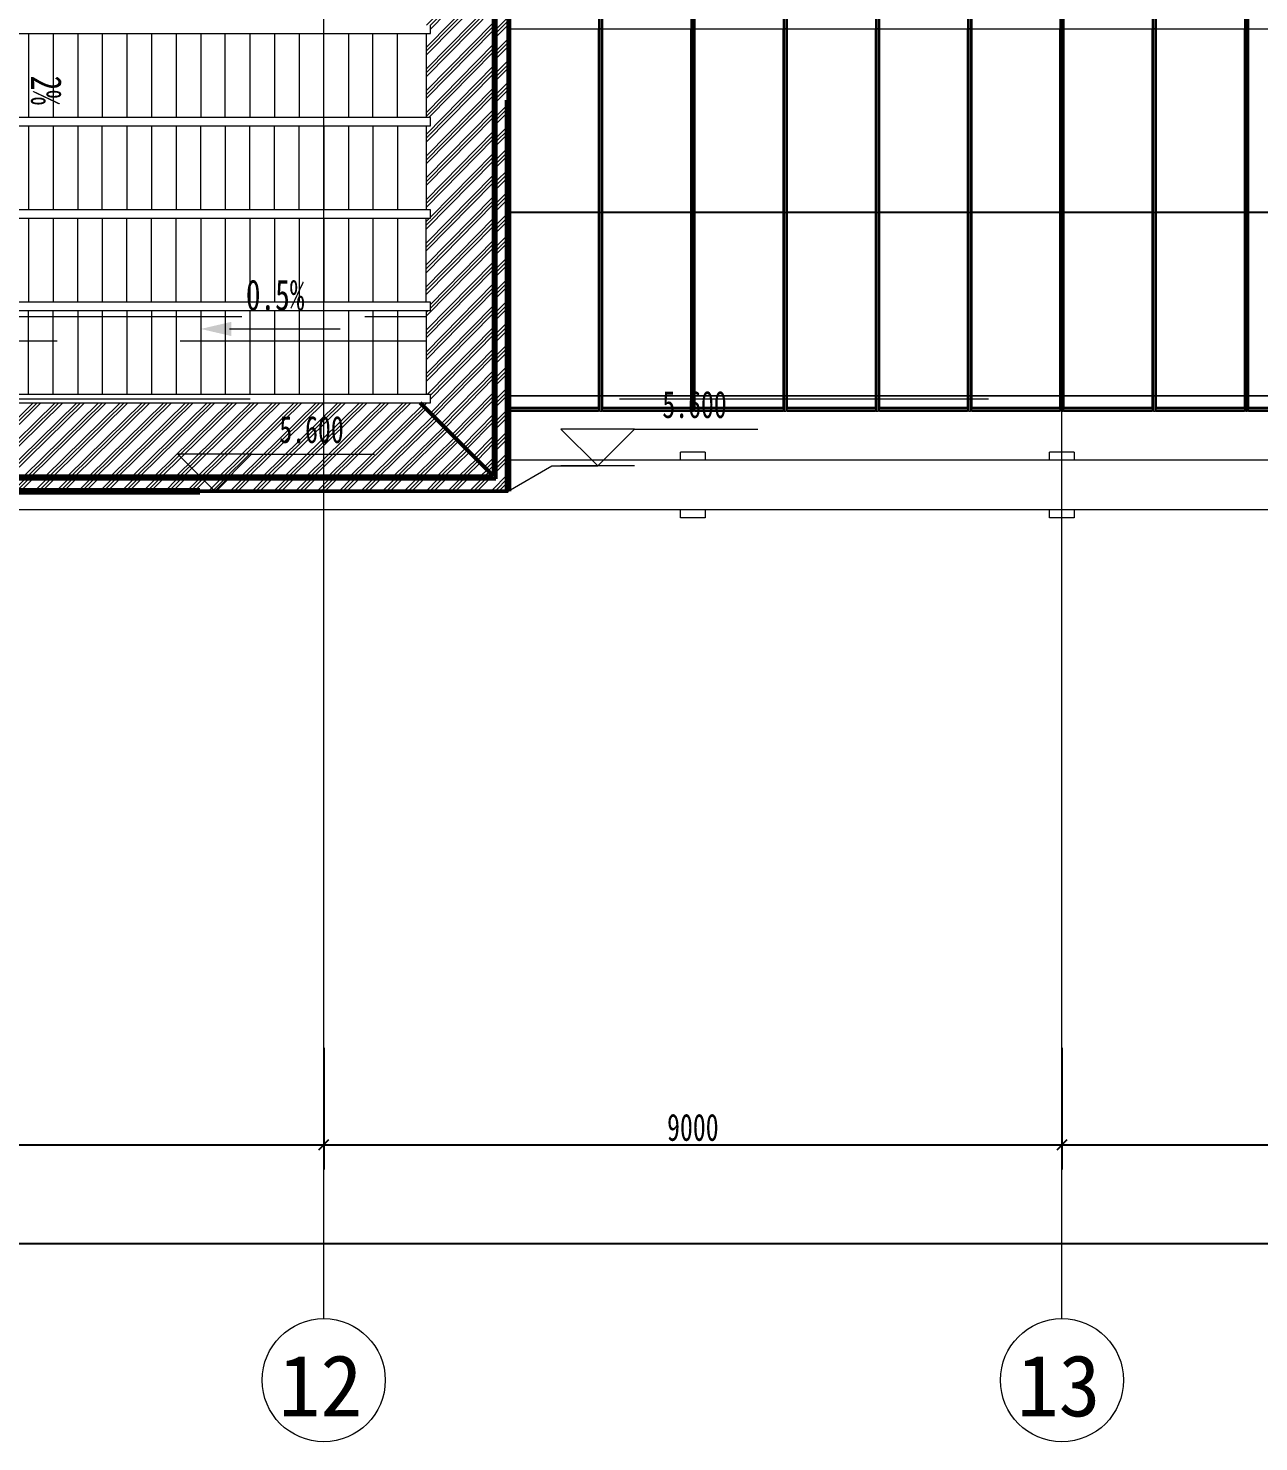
# Model space of a CAD drawing. Header units: millimetres. Extents: x 124696 to 347024, y 412631 to 564609.
# Drawn here: x 236069 to 251071, y 448142 to 465366 of the extents above; entities that cross this region are included whole.
import ezdxf

# ---------------------------------------------------------------- set-up
doc = ezdxf.new("R2010")
doc.units = ezdxf.units.MM
doc.header["$LTSCALE"] = 1500
doc.header["$MEASUREMENT"] = 0
for name, pattern in [('二层平面图$0$Aligning Line', [6.35, 3.175, -3.175]), ('二层平面图$0$IMPORT-216002', [3, 2, -1]), ('二层平面图$0$轴网线_12_3_3_3 mm', [21, 12, -3, 3, -3])]:
    doc.linetypes.add(name, pattern=pattern)
doc.layers.add('0-建筑底图', color=7, linetype='Continuous')
for name, color, linetype, lineweight in [('二层平面图$0$0-1', 7, 'Continuous', 5), ('二层平面图$0$A-ANNO-AXIS-TEXT', 7, 'Continuous', 15), ('二层平面图$0$A-ANNO-IDEN-LEVL', 3, 'Continuous', 15), ('二层平面图$0$A-LINE', 7, 'Continuous', 9), ('二层平面图$0$A-LINE-1', 7, '二层平面图$0$IMPORT-216002', 9), ('二层平面图$0$A-LINE-4', 7, '二层平面图$0$Aligning Line', 100), ('二层平面图$0$A-NORM-MODEL', 6, 'Continuous', 9), ('二层平面图$0$A-NORM-MODEL-1', 9, 'Continuous', 9), ('二层平面图$0$A-ROOF', 241, 'Continuous', 9), ('二层平面图$0$A-ROOF-3', 50, 'Continuous', 50), ('二层平面图$0$A-ROOF-GRID-1', 9, 'Continuous', 9), ('二层平面图$0$A-WALL-CURT-PANEL-2', 7, 'Continuous', 9), ('二层平面图$0$A-WALL-CURT-STILE-2', 7, 'Continuous', 9), ('二层平面图$0$ANNO-DIMS', 3, 'Continuous', 15), ('二层平面图$0$ANNO-DOTE-1', 10, '二层平面图$0$轴网线_12_3_3_3 mm', 15), ('二层平面图$0$ANNO-TEXT', 7, 'Continuous', 15), ('二层平面图$0$ANNO-TEXT-2', 210, 'Continuous', 15)]:
    doc.layers.add(name, color=color, linetype=linetype, lineweight=lineweight)
doc.styles.add('二层平面图$0$黑体', font='simhei.ttf', dxfattribs={"width": 0.7, "height": 375})
doc.styles.add('二层平面图$0$黑体_3', font='simhei.ttf', dxfattribs={"height": 750})
doc.styles.add('二层平面图$0$黑体_5', font='simhei.ttf', dxfattribs={"width": 0.7, "height": 330})
doc.dimstyles.new('二层平面图$0$直线_2_2mm_黑体_引线_文字在上', dxfattribs={"dimscale": 304.8, "dimtxt": 412.811453, "dimasz": 0.393701, "dimexe": 0.984252, "dimexo": 0.0625, "dimgap": 0.147638, "dimtad": 1, "dimdec": 0, "dimzin": 0, "dimdsep": 46, "dimtxsty": '二层平面图$0$黑体_5', "dimblk1": '二层平面图$0$_Oblique', "dimblk2": '二层平面图$0$_Oblique', "dimsah": 1, "dimcen": 0.09, "dimazin": 0, "dimtfac": 1, "dimtdec": 4, "dimtix": 1, "dimtmove": 0, "dimatfit": 3, "dimfxl": 3.937008, "dimfxlon": 1, "dimtvp": 1, "dimtolj": 1, "dimtzin": 0, "dimarcsym": 2})
pattern_1 = [(45, (0, 0), (-132.58252, 132.58252), []), (45, (46.88, 0), (0, 265.16504), []), (45, (-46.88, 0), (0, 265.16504), [])]

# ---------------------------------------------------------------- blocks, each defined once
blk = doc.blocks.new('二层平面图$0$屋顶檐口1 - 屋顶檐口1-2761451-104-2F')
at = {"layer": '二层平面图$0$A-ROOF-GRID-1'}
h = blk.add_hatch(dxfattribs=at)
h.set_pattern_fill('FP_47', color=256, style=0, pattern_type=2)
h.set_pattern_definition(pattern_1)
h.paths.add_polyline_path([(81755, 3375), (96750, 3375), (96750, 32625), (67975, 32625), (67975, 32475), (96600, 32475), (96600, 3525), (63000, 3525), (63000, 3375), (80374, 3375)])
h = blk.add_hatch(dxfattribs=at)
h.set_pattern_fill('FP_47', color=256, style=0, pattern_type=2)
h.set_pattern_definition(pattern_1)
h.paths.add_polyline_path([(74852, 3525), (96600, 3525), (96600, 32475), (67975, 32475), (67975, 32445), (96570, 32445), (96570, 3555), (63000, 3555), (63000, 3525), (69329, 3525)])
h = blk.add_hatch(dxfattribs=at)
h.set_pattern_fill('FP_67', color=256, style=0, pattern_type=2)
h.set_pattern_definition([(45.483, (3148.21, 0), (-130.36585, 132.58287), []), (45.483, (3194.3, 0), (-0.00014, 265.16527), []), (45.483, (3102.12, 0), (-0.00014, 265.16527), [])])
h.paths.add_polyline_path([(96570, 3555), (96570, 32445), (95675, 31550), (95800, 31550), (95800, 31450), (95750, 31450), (95750, 30425), (95800, 30425), (95800, 30325), (95750, 30325), (95750, 29300), (95800, 29300), (95800, 29200), (95750, 29200), (95750, 28175), (95800, 28175), (95800, 28075), (95750, 28075), (95750, 27050), (95800, 27050), (95800, 26950), (95750, 26950), (95750, 25925), (95800, 25925), (95800, 25825), (95750, 25825), (95750, 24800), (95800, 24800), (95800, 24700), (95750, 24700), (95750, 23675), (95800, 23675), (95800, 23575), (95750, 23575), (95750, 22550), (95800, 22550), (95800, 22450), (95750, 22450), (95750, 21425), (95800, 21425), (95800, 21325), (95750, 21325), (95750, 20300), (95800, 20300), (95800, 20200), (95750, 20200), (95750, 19175), (95800, 19175), (95800, 19075), (95750, 19075), (95750, 18050), (95800, 18050), (95800, 17950), (95750, 17950), (95750, 16925), (95800, 16925), (95800, 16825), (95750, 16825), (95750, 15800), (95800, 15800), (95800, 15700), (95750, 15700), (95750, 14675), (95800, 14675), (95800, 14575), (95750, 14575), (95750, 13550), (95800, 13550), (95800, 13450), (95750, 13450), (95750, 12425), (95800, 12425), (95800, 12325), (95750, 12325), (95750, 11300), (95800, 11300), (95800, 11200), (95750, 11200), (95750, 10175), (95800, 10175), (95800, 10075), (95750, 10075), (95750, 9050), (95800, 9050), (95800, 8950), (95750, 8950), (95750, 7925), (95800, 7925), (95800, 7825), (95750, 7825), (95750, 6800), (95800, 6800), (95800, 6700), (95750, 6700), (95750, 5675), (95800, 5675), (95800, 5575), (95750, 5575), (95750, 4550), (95800, 4550), (95800, 4450), (95675, 4450), (95829, 4296)])
h = blk.add_hatch(dxfattribs=at)
h.set_pattern_fill('FP_68', color=256, style=0, pattern_type=2)
h.set_pattern_definition([(44.517, (0, 171.59), (-132.58287, 130.36585), []), (44.517, (46.88, 171.59), (0.00024, 260.73226), []), (44.517, (-46.88, 171.59), (0.00024, 260.73226), [])])
h.paths.add_polyline_path([(83135, 3555), (96570, 3555), (95675, 4450), (63000, 4450), (63000, 3555), (81755, 3555)])
at = {"layer": '二层平面图$0$A-ROOF-3'}
for p, q in [((96750, 32625), (96750, 3375)), ((96570, 3555), (96570, 32445)), ((96600, 32475), (96600, 3525)), ((95675, 4450), (96570, 3555)), ((63000, 3555), (96570, 3555)), ((96600, 3525), (63000, 3525)), ((96750, 3375), (63000, 3375))]:
    blk.add_line(p, q, dxfattribs=at)
blk = doc.blocks.new('二层平面图$0$SHS-Roof-center_rvt-1-104-2F')
at = {"layer": '二层平面图$0$A-NORM-MODEL-1'}
for p, q in [((95800, 8950), (95800, 9050)), ((63000, 8950), (95800, 8950)), ((90900, 8950), (90900, 7925)), ((91200, 8950), (91200, 7925)), ((91500, 8950), (91500, 7925)), ((91800, 8950), (91800, 7925)), ((92100, 8950), (92100, 7925)), ((92400, 8950), (92400, 7925)), ((92700, 8950), (92700, 7925)), ((93000, 8950), (93000, 7925)), ((93300, 7925), (93300, 8950)), ((93600, 8950), (93600, 7925)), ((93900, 8950), (93900, 7925)), ((94200, 8950), (94200, 7925)), ((94500, 7925), (94500, 8950)), ((94800, 8950), (94800, 7925)), ((95100, 7925), (95100, 8950)), ((95400, 7925), (95400, 8950)), ((95750, 8950), (95750, 7925)), ((95800, 7925), (63000, 7925)), ((95800, 7825), (95800, 7925)), ((63000, 7825), (95800, 7825)), ((90900, 7825), (90900, 6800)), ((91200, 7825), (91200, 6800)), ((91500, 7825), (91500, 6800)), ((91800, 6800), (91800, 7825)), ((92100, 7825), (92100, 6800)), ((92400, 7825), (92400, 6800)), ((92700, 7825), (92700, 6800)), ((93000, 6800), (93000, 7825)), ((93300, 7825), (93300, 6800)), ((93600, 6800), (93600, 7825)), ((93900, 6800), (93900, 7825)), ((94200, 6800), (94200, 7825)), ((94500, 7825), (94500, 6800)), ((94800, 7825), (94800, 6800)), ((95100, 7825), (95100, 6800)), ((95400, 7825), (95400, 6800)), ((95750, 7825), (95750, 6800)), ((95800, 6800), (63000, 6800)), ((95800, 6700), (95800, 6800)), ((63000, 6700), (95800, 6700)), ((90900, 6700), (90900, 5675)), ((91200, 6700), (91200, 5675)), ((91500, 5675), (91500, 6700)), ((91800, 6700), (91800, 5675)), ((92100, 5675), (92100, 6700)), ((92400, 5675), (92400, 6700)), ((92700, 5675), (92700, 6700)), ((93000, 6700), (93000, 5675)), ((93300, 6700), (93300, 5675)), ((93600, 6700), (93600, 5675)), ((93900, 6700), (93900, 5675)), ((94200, 6700), (94200, 5675)), ((94500, 6700), (94500, 5675)), ((94800, 6700), (94800, 5675)), ((95100, 6700), (95100, 5675)), ((95400, 6700), (95400, 5675)), ((95750, 5675), (95750, 6700)), ((95800, 5675), (63000, 5675)), ((63000, 5575), (95800, 5575)), ((90900, 4550), (90900, 5575)), ((91200, 4550), (91200, 5575)), ((91500, 5575), (91500, 4550)), ((91800, 5575), (91800, 4550)), ((92100, 5575), (92100, 4550)), ((92400, 5575), (92400, 4550)), ((92700, 5575), (92700, 4550)), ((93000, 5575), (93000, 4550)), ((93300, 5575), (93300, 4550)), ((93600, 5575), (93600, 4550)), ((93900, 5575), (93900, 4550)), ((94200, 5575), (94200, 4550)), ((94500, 4550), (94500, 5575)), ((94800, 5575), (94800, 4550)), ((95100, 5575), (95100, 4550)), ((95400, 5575), (95400, 4550)), ((95750, 5575), (95750, 4550)), ((95800, 5575), (95800, 5675)), ((95800, 4550), (63000, 4550)), ((95800, 4450), (95800, 4550)), ((63000, 4450), (95800, 4450))]:
    blk.add_line(p, q, dxfattribs=at)
at = {"layer": '二层平面图$0$A-ROOF'}
blk.add_blockref('二层平面图$0$屋顶檐口1 - 屋顶檐口1-2761451-104-2F', (0, 0), dxfattribs=at)
blk = doc.blocks.new('二层平面图$0$游泳馆侧墙压顶 - 游泳馆侧墙压顶-8562950-104-2F')
at = {"layer": '二层平面图$0$A-LINE'}
for p, q in [((139100, 3750), (96750, 3750)), ((76350, 3150), (139100, 3150))]:
    blk.add_line(p, q, dxfattribs=at)
blk = doc.blocks.new('二层平面图$0$矩形竖梃 - 泳池固定屋面龙骨_中-8780210-104-2F')
at = {"layer": '二层平面图$0$A-WALL-CURT-STILE-2'}
for p, q in [((105750, 4361), (105750, 4381)), ((105750, 4381), (106850, 4381)), ((105750, 4361), (106850, 4361)), ((105775, 4398), (106850, 4398)), ((105775, 4348), (106850, 4348))]:
    blk.add_line(p, q, dxfattribs=at)
blk = doc.blocks.new('二层平面图$0$系统嵌板 - 玻璃-8783291-104-2F')
at = {"layer": '二层平面图$0$A-WALL-CURT-PANEL-2'}
for p, q in [((106850, 4536), (105775, 4536)), ((105775, 4536), (105775, 4398)), ((105775, 4398), (106850, 4398))]:
    blk.add_line(p, q, dxfattribs=at)
blk = doc.blocks.new('二层平面图$0$系统嵌板 - 玻璃-13232906-104-2F')
at = {"layer": '二层平面图$0$A-WALL-CURT-PANEL-2'}
for p, q in [((106850, 6763), (105775, 6763)), ((105775, 6763), (105775, 5653)), ((105775, 5653), (105775, 4536)), ((105775, 4536), (106850, 4536))]:
    blk.add_line(p, q, dxfattribs=at)
blk = doc.blocks.new('二层平面图$0$系统嵌板 - 玻璃-13232874-104-2F')
at = {"layer": '二层平面图$0$A-WALL-CURT-PANEL-2'}
for p, q in [((106850, 9003), (105775, 9003)), ((105775, 9003), (105775, 7890)), ((105775, 7890), (105775, 6778)), ((105775, 6778), (106850, 6778))]:
    blk.add_line(p, q, dxfattribs=at)
blk = doc.blocks.new('二层平面图$0$矩形竖梃 - 泳池固定屋面龙骨_中-8779189-104-2F')
at = {"layer": '二层平面图$0$A-WALL-CURT-STILE-2'}
for p, q in [((105775, 4381), (105775, 4398)), ((105775, 4398), (106850, 4398)), ((105775, 4361), (105775, 4381)), ((105775, 4381), (106850, 4381)), ((105775, 4348), (105775, 4361)), ((105775, 4361), (106850, 4361)), ((105775, 4348), (106850, 4348))]:
    blk.add_line(p, q, dxfattribs=at)
blk = doc.blocks.new('二层平面图$0$系统嵌板 - 玻璃-V413-104-2F')
at = {"layer": '二层平面图$0$A-WALL-CURT-PANEL-2'}
for p, q in [((105725, 4536), (104650, 4536)), ((104650, 4536), (104650, 4398)), ((105725, 4398), (105725, 4536)), ((104650, 4398), (105725, 4398))]:
    blk.add_line(p, q, dxfattribs=at)
blk = doc.blocks.new('二层平面图$0$系统嵌板 - 玻璃-V414-104-2F')
at = {"layer": '二层平面图$0$A-WALL-CURT-PANEL-2'}
for p, q in [((105725, 6763), (104650, 6763)), ((104650, 6763), (104650, 5653)), ((105725, 5653), (105725, 6763)), ((104650, 5653), (104650, 4536)), ((105725, 4536), (105725, 5653)), ((104650, 4536), (105725, 4536))]:
    blk.add_line(p, q, dxfattribs=at)
blk = doc.blocks.new('二层平面图$0$系统嵌板 - 玻璃-V415-104-2F')
at = {"layer": '二层平面图$0$A-WALL-CURT-PANEL-2'}
for p, q in [((105725, 9003), (104650, 9003)), ((104650, 9003), (104650, 7890)), ((105725, 7890), (105725, 9003)), ((104650, 7890), (104650, 6778)), ((105725, 6778), (105725, 7890)), ((104650, 6778), (105725, 6778))]:
    blk.add_line(p, q, dxfattribs=at)
blk = doc.blocks.new('二层平面图$0$矩形竖梃 - 泳池固定屋面龙骨_中-V427-104-2F')
at = {"layer": '二层平面图$0$A-WALL-CURT-STILE-2'}
for p, q in [((104650, 4381), (104650, 4398)), ((104650, 4398), (105725, 4398)), ((104650, 4361), (104650, 4381)), ((104650, 4381), (105725, 4381)), ((104650, 4348), (104650, 4361)), ((104650, 4361), (105725, 4361)), ((104650, 4348), (105725, 4348)), ((105725, 4398), (105725, 4381)), ((105725, 4381), (105725, 4361)), ((105725, 4361), (105725, 4348))]:
    blk.add_line(p, q, dxfattribs=at)
blk = doc.blocks.new('二层平面图$0$矩形竖梃 - 泳池固定屋面龙骨_中-8783270-104-2F')
at = {"layer": '二层平面图$0$A-WALL-CURT-STILE-2'}
for p, q in [((105740, 4534), (105725, 4536)), ((105725, 4536), (105725, 4398)), ((105760, 4534), (105740, 4534)), ((105740, 4534), (105740, 4346)), ((105775, 4536), (105760, 4534)), ((105760, 4534), (105760, 4346)), ((105775, 4536), (105775, 4398)), ((105740, 4346), (105725, 4348)), ((105760, 4346), (105740, 4346)), ((105775, 4348), (105760, 4346))]:
    blk.add_line(p, q, dxfattribs=at)
blk = doc.blocks.new('二层平面图$0$矩形竖梃 - 泳池固定屋面龙骨_中-13232905-104-2F')
at = {"layer": '二层平面图$0$A-WALL-CURT-STILE-2'}
for p, q in [((105725, 5653), (105725, 4536)), ((105740, 5652), (105740, 4534)), ((105760, 5652), (105760, 4534)), ((105775, 5653), (105775, 4536)), ((105725, 4536), (105740, 4534)), ((105740, 4534), (105760, 4534)), ((105760, 4534), (105775, 4536))]:
    blk.add_line(p, q, dxfattribs=at)
blk = doc.blocks.new('二层平面图$0$矩形竖梃 - 泳池固定屋面龙骨_中-13232897-104-2F')
at = {"layer": '二层平面图$0$A-WALL-CURT-STILE-2'}
for p, q in [((105740, 6769), (105725, 6771)), ((105725, 6771), (105725, 5653)), ((105760, 6769), (105740, 6769)), ((105740, 6769), (105740, 5652)), ((105775, 6771), (105760, 6769)), ((105760, 6769), (105760, 5652)), ((105775, 6771), (105775, 5653))]:
    blk.add_line(p, q, dxfattribs=at)
blk = doc.blocks.new('二层平面图$0$矩形竖梃 - 泳池固定屋面龙骨_中-13232890-104-2F')
at = {"layer": '二层平面图$0$A-WALL-CURT-STILE-2'}
for p, q in [((105725, 7890), (105725, 6771)), ((105740, 7889), (105740, 6769)), ((105760, 7889), (105760, 6769)), ((105775, 7890), (105775, 6771)), ((105725, 6771), (105740, 6769)), ((105740, 6769), (105760, 6769)), ((105760, 6769), (105775, 6771))]:
    blk.add_line(p, q, dxfattribs=at)
blk = doc.blocks.new('二层平面图$0$矩形竖梃 - 泳池固定屋面龙骨_中-V429-104-2F')
at = {"layer": '二层平面图$0$A-WALL-CURT-STILE-2'}
for p, q in [((105740, 9009), (105725, 9010)), ((105725, 9010), (105725, 7890)), ((105760, 9009), (105740, 9009)), ((105740, 9009), (105740, 7889)), ((105775, 9010), (105760, 9009)), ((105760, 9009), (105760, 7889)), ((105775, 9010), (105775, 7890))]:
    blk.add_line(p, q, dxfattribs=at)
blk = doc.blocks.new('二层平面图$0$矩形竖梃 - 泳池固定屋面龙骨_中-V430-104-2F')
at = {"layer": '二层平面图$0$A-WALL-CURT-STILE-2'}
for p, q in [((105725, 10132), (105725, 9010)), ((105740, 10131), (105740, 9009)), ((105760, 10131), (105760, 9009)), ((105775, 10132), (105775, 9010)), ((105725, 9010), (105740, 9009)), ((105740, 9009), (105760, 9009)), ((105760, 9009), (105775, 9010))]:
    blk.add_line(p, q, dxfattribs=at)
blk = doc.blocks.new('二层平面图$0$矩形竖梃 - 泳池固定屋面龙骨_中-V445-104-2F')
at = {"layer": '二层平面图$0$A-WALL-CURT-STILE-2'}
for p, q in [((96760, 4534), (96750, 4534)), ((96775, 4536), (96760, 4534)), ((96760, 4534), (96760, 4346)), ((96775, 4536), (96775, 4398)), ((96760, 4346), (96750, 4346)), ((96775, 4348), (96760, 4346))]:
    blk.add_line(p, q, dxfattribs=at)
blk = doc.blocks.new('二层平面图$0$矩形竖梃 - 泳池固定屋面龙骨_中-V446-104-2F')
at = {"layer": '二层平面图$0$A-WALL-CURT-STILE-2'}
for p, q in [((96760, 5652), (96760, 4534)), ((96775, 5653), (96775, 4536)), ((96750, 4534), (96760, 4534)), ((96760, 4534), (96775, 4536))]:
    blk.add_line(p, q, dxfattribs=at)
blk = doc.blocks.new('二层平面图$0$矩形竖梃 - 泳池固定屋面龙骨_中-V447-104-2F')
at = {"layer": '二层平面图$0$A-WALL-CURT-STILE-2'}
for p, q in [((96760, 6769), (96751, 6769)), ((96775, 6771), (96760, 6769)), ((96760, 6769), (96760, 5652)), ((96775, 6771), (96775, 5653))]:
    blk.add_line(p, q, dxfattribs=at)
blk = doc.blocks.new('二层平面图$0$矩形竖梃 - 泳池固定屋面龙骨_中-V448-104-2F')
at = {"layer": '二层平面图$0$A-WALL-CURT-STILE-2'}
for p, q in [((96760, 7889), (96760, 6769)), ((96775, 7890), (96775, 6771)), ((96751, 6769), (96760, 6769)), ((96760, 6769), (96775, 6771))]:
    blk.add_line(p, q, dxfattribs=at)
blk = doc.blocks.new('二层平面图$0$矩形竖梃 - 泳池固定屋面龙骨_中-V449-104-2F')
at = {"layer": '二层平面图$0$A-WALL-CURT-STILE-2'}
for p, q in [((96760, 9009), (96750, 9009)), ((96775, 9010), (96760, 9009)), ((96760, 9009), (96760, 7889)), ((96775, 9010), (96775, 7890))]:
    blk.add_line(p, q, dxfattribs=at)
blk = doc.blocks.new('二层平面图$0$矩形竖梃 - 泳池固定屋面龙骨_中-V450-104-2F')
at = {"layer": '二层平面图$0$A-WALL-CURT-STILE-2'}
for p, q in [((96760, 10131), (96760, 9009)), ((96775, 10132), (96775, 9010)), ((96750, 9009), (96760, 9009)), ((96760, 9009), (96775, 9010))]:
    blk.add_line(p, q, dxfattribs=at)
blk = doc.blocks.new('二层平面图$0$轴网 - 10mm圆_主轴号-315064-104-2F')
at = {"layer": '二层平面图$0$A-ANNO-AXIS-TEXT'}
blk.add_circle((0, 0), 5, dxfattribs=at)
blk = doc.blocks.new('二层平面图$0$_Oblique')
at = {"color": 0, "linetype": 'ByBlock', "lineweight": -2}
blk.add_line((-0.5, -0.5), (0.5, 0.5), dxfattribs=at)
blk = doc.blocks.new('*D2288')
at = {"layer": '二层平面图$0$ANNO-DIMS', "color": 0, "lineweight": -2, "transparency": 16777216}
for p, q in [((85500, -3412), (85500, -4893)), ((94500, -3412), (94500, -4893)), ((85500, -4593), (94500, -4593))]:
    blk.add_line(p, q, dxfattribs=at)
at = {"layer": '二层平面图$0$ANNO-DIMS', "color": 0, "lineweight": -2, "transparency": 16777216, "xscale": 120, "yscale": 120, "zscale": 120, "rotation": 180}
blk.add_blockref('二层平面图$0$_Oblique', (85500, -4593), dxfattribs=at)
at = {"layer": '二层平面图$0$ANNO-DIMS', "color": 0, "lineweight": -2, "transparency": 16777216, "xscale": 120, "yscale": 120, "zscale": 120}
blk.add_blockref('二层平面图$0$_Oblique', (94500, -4593), dxfattribs=at)
at = {"layer": '二层平面图$0$ANNO-DIMS', "color": 0, "transparency": 16777216, "insert": (90000, -4381), "char_height": 330, "width": 806.42, "attachment_point": 5, "style": '二层平面图$0$黑体_5'}
blk.add_mtext('\\A1;9000', dxfattribs=at)
blk = doc.blocks.new('*D2289')
at = {"layer": '二层平面图$0$ANNO-DIMS', "color": 0, "lineweight": -2, "transparency": 16777216}
for p, q in [((94500, -3412), (94500, -4893)), ((103500, -3412), (103500, -4893)), ((94500, -4593), (103500, -4593))]:
    blk.add_line(p, q, dxfattribs=at)
at = {"layer": '二层平面图$0$ANNO-DIMS', "color": 0, "lineweight": -2, "transparency": 16777216, "xscale": 120, "yscale": 120, "zscale": 120, "rotation": 180}
blk.add_blockref('二层平面图$0$_Oblique', (94500, -4593), dxfattribs=at)
at = {"layer": '二层平面图$0$ANNO-DIMS', "color": 0, "lineweight": -2, "transparency": 16777216, "xscale": 120, "yscale": 120, "zscale": 120}
blk.add_blockref('二层平面图$0$_Oblique', (103500, -4593), dxfattribs=at)
at = {"layer": '二层平面图$0$ANNO-DIMS', "color": 0, "transparency": 16777216, "insert": (99000, -4381), "char_height": 330, "width": 806.42, "attachment_point": 5, "style": '二层平面图$0$黑体_5'}
blk.add_mtext('\\A1;9000', dxfattribs=at)
blk = doc.blocks.new('*D2290')
at = {"layer": '二层平面图$0$ANNO-DIMS', "color": 0, "lineweight": -2, "transparency": 16777216}
for p, q in [((103500, -3412), (103500, -4893)), ((112500, -3412), (112500, -4893)), ((103500, -4593), (112500, -4593))]:
    blk.add_line(p, q, dxfattribs=at)
at = {"layer": '二层平面图$0$ANNO-DIMS', "color": 0, "lineweight": -2, "transparency": 16777216, "xscale": 120, "yscale": 120, "zscale": 120, "rotation": 180}
blk.add_blockref('二层平面图$0$_Oblique', (103500, -4593), dxfattribs=at)
at = {"layer": '二层平面图$0$ANNO-DIMS', "color": 0, "lineweight": -2, "transparency": 16777216, "xscale": 120, "yscale": 120, "zscale": 120}
blk.add_blockref('二层平面图$0$_Oblique', (112500, -4593), dxfattribs=at)
at = {"layer": '二层平面图$0$ANNO-DIMS', "color": 0, "transparency": 16777216, "insert": (108000, -4381), "char_height": 330, "width": 806.42, "attachment_point": 5, "style": '二层平面图$0$黑体_5'}
blk.add_mtext('\\A1;9000', dxfattribs=at)
blk = doc.blocks.new('*D2303')
at = {"layer": '二层平面图$0$ANNO-DIMS', "color": 0, "lineweight": -2, "transparency": 16777216}
for p, q in [((-6000, -4612), (-6000, -6093)), ((155700, -4612), (155700, -6093)), ((-6000, -5793), (155700, -5793))]:
    blk.add_line(p, q, dxfattribs=at)
at = {"layer": '二层平面图$0$ANNO-DIMS', "color": 0, "lineweight": -2, "transparency": 16777216, "xscale": 120, "yscale": 120, "zscale": 120, "rotation": 180}
blk.add_blockref('二层平面图$0$_Oblique', (-6000, -5793), dxfattribs=at)
at = {"layer": '二层平面图$0$ANNO-DIMS', "color": 0, "lineweight": -2, "transparency": 16777216, "xscale": 120, "yscale": 120, "zscale": 120}
blk.add_blockref('二层平面图$0$_Oblique', (155700, -5793), dxfattribs=at)
at = {"layer": '二层平面图$0$ANNO-DIMS', "color": 0, "transparency": 16777216, "insert": (74850, -5581), "char_height": 330, "width": 1209.63, "attachment_point": 5, "style": '二层平面图$0$黑体_5'}
blk.add_mtext('\\A1;161700', dxfattribs=at)
blk = doc.blocks.new('二层平面图$0$符号排水箭头_虚线 - 排水箭头-5917014-104-2F')
at = {"layer": '二层平面图$0$ANNO-TEXT'}
blk.add_hatch(color=256, dxfattribs=at).paths.add_polyline_path([(2.5, 0.58), (2.5, -0.58), (0, 0)])
at = {"layer": '二层平面图$0$ANNO-TEXT-2'}
blk.add_line((2.34, 0), (11.34, 0), dxfattribs=at)
blk = doc.blocks.new('二层平面图$0$高程点 - 高程点符号-322107-104-2F')
at = {"layer": '二层平面图$0$A-ANNO-IDEN-LEVL'}
for p, q in [((-3, 3), (-13, 3)), ((-3, 3), (3, 3)), ((0, 0), (-3, 3)), ((0, 0), (3, 3)), ((-3, 0), (2.99, 0))]:
    blk.add_line(p, q, dxfattribs=at)
blk = doc.blocks.new('二层平面图')
at = {"layer": '二层平面图$0$A-ANNO-IDEN-LEVL', "color": 8}
for p, q in [((96750, 3375), (97278.8, 3680.3)), ((97278.8, 3680.3), (97840.5, 3680.3)), ((92876.6, 3375), (92986.9, 3375)), ((92986.9, 3375), (93170.8, 3375))]:
    blk.add_line(p, q, dxfattribs=at)
at = {"layer": '二层平面图$0$A-LINE', "color": 8}
for p, q in [((95750, 5500), (95750, 5200)), ((98850, 3750), (98850, 3850)), ((99150, 3850), (98850, 3850)), ((99150, 3850), (99150, 3750)), ((103350, 3750), (103350, 3850)), ((103650, 3850), (103350, 3850)), ((103650, 3850), (103650, 3750)), ((98850, 3050), (98850, 3150)), ((99150, 3150), (99150, 3050)), ((103350, 3050), (103350, 3150)), ((103650, 3150), (103650, 3050)), ((99150, 3050), (98850, 3050)), ((103650, 3050), (103350, 3050))]:
    blk.add_line(p, q, dxfattribs=at)
at = {"layer": '二层平面图$0$A-LINE-1', "color": 8}
for p, q in [((63500, 5500), (95750, 5500)), ((95750, 5200), (63500, 5200))]:
    blk.add_line(p, q, dxfattribs=at)
at = {"layer": '二层平面图$0$A-LINE-4', "color": 8}
for p, q in [((96750, 3375), (96750, 32625)), ((59650, 3375), (96750, 3375))]:
    blk.add_line(p, q, dxfattribs=at)
at = {"layer": '二层平面图$0$ANNO-DOTE-1', "color": 8}
for p, q in [((94500, -6710.3), (94500, 106757.2)), ((103500, -6710.3), (103500, 86692)), ((-18896.2, 4500), (161528.2, 4500))]:
    blk.add_line(p, q, dxfattribs=at)
at = {"layer": '二层平面图$0$0-1', "color": 8}
blk.add_blockref('二层平面图$0$SHS-Roof-center_rvt-1-104-2F', (0, 0), dxfattribs=at)
at = {"layer": '二层平面图$0$A-ANNO-AXIS-TEXT', "color": 8, "xscale": 149.9999999999999, "yscale": 149.9999999999999, "zscale": 149.9999999999999}
for p in [(94500, -7460.3), (103500, -7460.3)]:
    blk.add_blockref('二层平面图$0$轴网 - 10mm圆_主轴号-315064-104-2F', p, dxfattribs=at)
at = {"layer": '二层平面图$0$A-ANNO-IDEN-LEVL', "color": 8, "extrusion": (0, 0, -1), "xscale": 149.9999999999999, "yscale": 149.9999999999999, "zscale": 149.9999999999999}
for p in [(-97840.5, 3680.3), (-93170.8, 3375)]:
    blk.add_blockref('二层平面图$0$高程点 - 高程点符号-322107-104-2F', p, dxfattribs=at)
at = {"layer": '二层平面图$0$A-NORM-MODEL', "color": 8}
blk.add_blockref('二层平面图$0$游泳馆侧墙压顶 - 游泳馆侧墙压顶-8562950-104-2F', (0, 0), dxfattribs=at)
at = {"layer": '二层平面图$0$A-WALL-CURT-PANEL-2', "color": 8}
for name, p in [('二层平面图$0$系统嵌板 - 玻璃-V415-104-2F', (-7875, 0)), ('二层平面图$0$系统嵌板 - 玻璃-V415-104-2F', (-6750, 0)), ('二层平面图$0$系统嵌板 - 玻璃-V415-104-2F', (-5625, 0)), ('二层平面图$0$系统嵌板 - 玻璃-V415-104-2F', (-4500, 0)), ('二层平面图$0$系统嵌板 - 玻璃-V415-104-2F', (-3375, 0)), ('二层平面图$0$系统嵌板 - 玻璃-V415-104-2F', (-2250, 0)), ('二层平面图$0$系统嵌板 - 玻璃-V415-104-2F', (-1125, 0)), ('二层平面图$0$系统嵌板 - 玻璃-V415-104-2F', (0, 0)), ('二层平面图$0$系统嵌板 - 玻璃-13232874-104-2F', (0, 0)), ('二层平面图$0$系统嵌板 - 玻璃-V414-104-2F', (-7875, 0)), ('二层平面图$0$系统嵌板 - 玻璃-V414-104-2F', (-6750, 0)), ('二层平面图$0$系统嵌板 - 玻璃-V414-104-2F', (-5625, 0)), ('二层平面图$0$系统嵌板 - 玻璃-V414-104-2F', (-4500, 0)), ('二层平面图$0$系统嵌板 - 玻璃-V414-104-2F', (-3375, 0)), ('二层平面图$0$系统嵌板 - 玻璃-V414-104-2F', (-2250, 0)), ('二层平面图$0$系统嵌板 - 玻璃-V414-104-2F', (-1125, 0)), ('二层平面图$0$系统嵌板 - 玻璃-V414-104-2F', (0, 0)), ('二层平面图$0$系统嵌板 - 玻璃-13232906-104-2F', (0, 0)), ('二层平面图$0$系统嵌板 - 玻璃-V413-104-2F', (-7875, 0)), ('二层平面图$0$系统嵌板 - 玻璃-V413-104-2F', (-6750, 0)), ('二层平面图$0$系统嵌板 - 玻璃-V413-104-2F', (-5625, 0)), ('二层平面图$0$系统嵌板 - 玻璃-V413-104-2F', (-4500, 0)), ('二层平面图$0$系统嵌板 - 玻璃-V413-104-2F', (-3375, 0)), ('二层平面图$0$系统嵌板 - 玻璃-V413-104-2F', (-2250, 0)), ('二层平面图$0$系统嵌板 - 玻璃-V413-104-2F', (-1125, 0)), ('二层平面图$0$系统嵌板 - 玻璃-V413-104-2F', (0, 0)), ('二层平面图$0$系统嵌板 - 玻璃-8783291-104-2F', (0, 0))]:
    blk.add_blockref(name, p, dxfattribs=at)
at = {"layer": '二层平面图$0$A-WALL-CURT-STILE-2', "color": 8}
for name, p in [('二层平面图$0$矩形竖梃 - 泳池固定屋面龙骨_中-V450-104-2F', (0, 0)), ('二层平面图$0$矩形竖梃 - 泳池固定屋面龙骨_中-V430-104-2F', (-7875, 0)), ('二层平面图$0$矩形竖梃 - 泳池固定屋面龙骨_中-V430-104-2F', (-6750, 0)), ('二层平面图$0$矩形竖梃 - 泳池固定屋面龙骨_中-V430-104-2F', (-5625, 0)), ('二层平面图$0$矩形竖梃 - 泳池固定屋面龙骨_中-V430-104-2F', (-4500, 0)), ('二层平面图$0$矩形竖梃 - 泳池固定屋面龙骨_中-V430-104-2F', (-3375, 0)), ('二层平面图$0$矩形竖梃 - 泳池固定屋面龙骨_中-V430-104-2F', (-2250, 0)), ('二层平面图$0$矩形竖梃 - 泳池固定屋面龙骨_中-V430-104-2F', (-1125, 0)), ('二层平面图$0$矩形竖梃 - 泳池固定屋面龙骨_中-V430-104-2F', (0, 0)), ('二层平面图$0$矩形竖梃 - 泳池固定屋面龙骨_中-V449-104-2F', (0, 0)), ('二层平面图$0$矩形竖梃 - 泳池固定屋面龙骨_中-V429-104-2F', (-7875, 0)), ('二层平面图$0$矩形竖梃 - 泳池固定屋面龙骨_中-V429-104-2F', (-6750, 0)), ('二层平面图$0$矩形竖梃 - 泳池固定屋面龙骨_中-V429-104-2F', (-5625, 0)), ('二层平面图$0$矩形竖梃 - 泳池固定屋面龙骨_中-V429-104-2F', (-4500, 0)), ('二层平面图$0$矩形竖梃 - 泳池固定屋面龙骨_中-V429-104-2F', (-3375, 0)), ('二层平面图$0$矩形竖梃 - 泳池固定屋面龙骨_中-V429-104-2F', (-2250, 0)), ('二层平面图$0$矩形竖梃 - 泳池固定屋面龙骨_中-V429-104-2F', (-1125, 0)), ('二层平面图$0$矩形竖梃 - 泳池固定屋面龙骨_中-V429-104-2F', (0, 0)), ('二层平面图$0$矩形竖梃 - 泳池固定屋面龙骨_中-V448-104-2F', (0, 0)), ('二层平面图$0$矩形竖梃 - 泳池固定屋面龙骨_中-13232890-104-2F', (-7875, 0)), ('二层平面图$0$矩形竖梃 - 泳池固定屋面龙骨_中-13232890-104-2F', (-6750, 0)), ('二层平面图$0$矩形竖梃 - 泳池固定屋面龙骨_中-13232890-104-2F', (-5625, 0)), ('二层平面图$0$矩形竖梃 - 泳池固定屋面龙骨_中-13232890-104-2F', (-4500, 0)), ('二层平面图$0$矩形竖梃 - 泳池固定屋面龙骨_中-13232890-104-2F', (-3375, 0)), ('二层平面图$0$矩形竖梃 - 泳池固定屋面龙骨_中-13232890-104-2F', (-2250, 0)), ('二层平面图$0$矩形竖梃 - 泳池固定屋面龙骨_中-13232890-104-2F', (-1125, 0)), ('二层平面图$0$矩形竖梃 - 泳池固定屋面龙骨_中-13232890-104-2F', (0, 0)), ('二层平面图$0$矩形竖梃 - 泳池固定屋面龙骨_中-V447-104-2F', (0, 0)), ('二层平面图$0$矩形竖梃 - 泳池固定屋面龙骨_中-13232897-104-2F', (-7875, 0)), ('二层平面图$0$矩形竖梃 - 泳池固定屋面龙骨_中-13232897-104-2F', (-6750, 0)), ('二层平面图$0$矩形竖梃 - 泳池固定屋面龙骨_中-13232897-104-2F', (-5625, 0)), ('二层平面图$0$矩形竖梃 - 泳池固定屋面龙骨_中-13232897-104-2F', (-4500, 0)), ('二层平面图$0$矩形竖梃 - 泳池固定屋面龙骨_中-13232897-104-2F', (-3375, 0)), ('二层平面图$0$矩形竖梃 - 泳池固定屋面龙骨_中-13232897-104-2F', (-2250, 0)), ('二层平面图$0$矩形竖梃 - 泳池固定屋面龙骨_中-13232897-104-2F', (-1125, 0)), ('二层平面图$0$矩形竖梃 - 泳池固定屋面龙骨_中-13232897-104-2F', (0, 0)), ('二层平面图$0$矩形竖梃 - 泳池固定屋面龙骨_中-V446-104-2F', (0, 0)), ('二层平面图$0$矩形竖梃 - 泳池固定屋面龙骨_中-13232905-104-2F', (-7875, 0)), ('二层平面图$0$矩形竖梃 - 泳池固定屋面龙骨_中-13232905-104-2F', (-6750, 0)), ('二层平面图$0$矩形竖梃 - 泳池固定屋面龙骨_中-13232905-104-2F', (-5625, 0)), ('二层平面图$0$矩形竖梃 - 泳池固定屋面龙骨_中-13232905-104-2F', (-4500, 0)), ('二层平面图$0$矩形竖梃 - 泳池固定屋面龙骨_中-13232905-104-2F', (-3375, 0)), ('二层平面图$0$矩形竖梃 - 泳池固定屋面龙骨_中-13232905-104-2F', (-2250, 0)), ('二层平面图$0$矩形竖梃 - 泳池固定屋面龙骨_中-13232905-104-2F', (-1125, 0)), ('二层平面图$0$矩形竖梃 - 泳池固定屋面龙骨_中-13232905-104-2F', (0, 0)), ('二层平面图$0$矩形竖梃 - 泳池固定屋面龙骨_中-V445-104-2F', (0, 0)), ('二层平面图$0$矩形竖梃 - 泳池固定屋面龙骨_中-8783270-104-2F', (-7875, 0)), ('二层平面图$0$矩形竖梃 - 泳池固定屋面龙骨_中-8783270-104-2F', (-6750, 0)), ('二层平面图$0$矩形竖梃 - 泳池固定屋面龙骨_中-8783270-104-2F', (-5625, 0)), ('二层平面图$0$矩形竖梃 - 泳池固定屋面龙骨_中-8783270-104-2F', (-4500, 0)), ('二层平面图$0$矩形竖梃 - 泳池固定屋面龙骨_中-8783270-104-2F', (-3375, 0)), ('二层平面图$0$矩形竖梃 - 泳池固定屋面龙骨_中-8783270-104-2F', (-2250, 0)), ('二层平面图$0$矩形竖梃 - 泳池固定屋面龙骨_中-8783270-104-2F', (-1125, 0)), ('二层平面图$0$矩形竖梃 - 泳池固定屋面龙骨_中-8783270-104-2F', (0, 0)), ('二层平面图$0$矩形竖梃 - 泳池固定屋面龙骨_中-V427-104-2F', (-7875, 0)), ('二层平面图$0$矩形竖梃 - 泳池固定屋面龙骨_中-V427-104-2F', (-6750, 0)), ('二层平面图$0$矩形竖梃 - 泳池固定屋面龙骨_中-V427-104-2F', (-5625, 0)), ('二层平面图$0$矩形竖梃 - 泳池固定屋面龙骨_中-V427-104-2F', (-4500, 0)), ('二层平面图$0$矩形竖梃 - 泳池固定屋面龙骨_中-V427-104-2F', (-3375, 0)), ('二层平面图$0$矩形竖梃 - 泳池固定屋面龙骨_中-V427-104-2F', (-2250, 0)), ('二层平面图$0$矩形竖梃 - 泳池固定屋面龙骨_中-V427-104-2F', (-1125, 0)), ('二层平面图$0$矩形竖梃 - 泳池固定屋面龙骨_中-V427-104-2F', (0, 0)), ('二层平面图$0$矩形竖梃 - 泳池固定屋面龙骨_中-8780210-104-2F', (0, 0)), ('二层平面图$0$矩形竖梃 - 泳池固定屋面龙骨_中-8779189-104-2F', (0, 0))]:
    blk.add_blockref(name, p, dxfattribs=at)
at = {"layer": '二层平面图$0$ANNO-TEXT', "color": 8, "xscale": 150, "yscale": 150, "zscale": 150}
blk.add_blockref('二层平面图$0$符号排水箭头_虚线 - 排水箭头-5917014-104-2F', (93000, 5350), dxfattribs=at)
at = {"layer": '二层平面图$0$A-ANNO-AXIS-TEXT', "color": 8, "char_height": 750, "width": 1322.784, "attachment_point": 1, "style": '二层平面图$0$黑体_3'}
for s, insert in [('12', (93949.7, -7151)), ('13', (102949.7, -7151))]:
    blk.add_mtext(s, dxfattribs=dict(at, insert=insert))
at = {"layer": '二层平面图$0$A-ANNO-IDEN-LEVL', "color": 8, "char_height": 330, "width": 990.683, "attachment_point": 1, "line_spacing_factor": 0.872751, "style": '二层平面图$0$黑体_5'}
for insert in [(98627.8, 4594.7), (93958, 4289.4)]:
    blk.add_mtext('5.600', dxfattribs=dict(at, insert=insert))
at = {"layer": '二层平面图$0$ANNO-TEXT', "color": 8, "insert": (91306.9, 8436.3), "char_height": 375, "width": 471.392, "attachment_point": 1, "rotation": 270, "style": '二层平面图$0$黑体'}
blk.add_mtext('2%', dxfattribs=at)
at = {"layer": '二层平面图$0$ANNO-TEXT', "color": 8, "insert": (93550.6, 5952.2), "char_height": 375, "width": 942.784, "attachment_point": 1, "style": '二层平面图$0$黑体'}
blk.add_mtext('0.5%', dxfattribs=at)
at = {"layer": '二层平面图$0$ANNO-DIMS', "color": 8}
for base, p1, p2, override, picture, middle in [((94500, -4593), (85500, -3393), (94500, -3393), {"dimpost": '<>', "dimfxl": 9000}, '*D2288', (90000, -4381.1)), ((103500, -4593), (94500, -3393), (103500, -3393), {"dimpost": '<>', "dimfxl": 9000}, '*D2289', (99000, -4381.1)), ((112500, -4593), (103500, -3393), (112500, -3393), {"dimpost": '<>', "dimfxl": 9000}, '*D2290', (108000, -4381.1)), ((155700, -5793), (-6000, -4593), (155700, -4593), {"dimpost": '<>', "dimfxl": 161700}, '*D2303', (74850, -5581.1))]:
    dim = blk.add_linear_dim(base=base, p1=p1, p2=p2, dimstyle='二层平面图$0$直线_2_2mm_黑体_引线_文字在上', override=override, dxfattribs=at)
    dim.commit()
    dim.dimension.update_dxf_attribs({"geometry": picture, "text_midpoint": middle})

msp = doc.modelspace()

# ---------------------------------------------------------------- block references
at = {"layer": '0-建筑底图'}
msp.add_blockref('二层平面图', (145172, 456352), dxfattribs=at)

doc.saveas('drawing.dxf')
